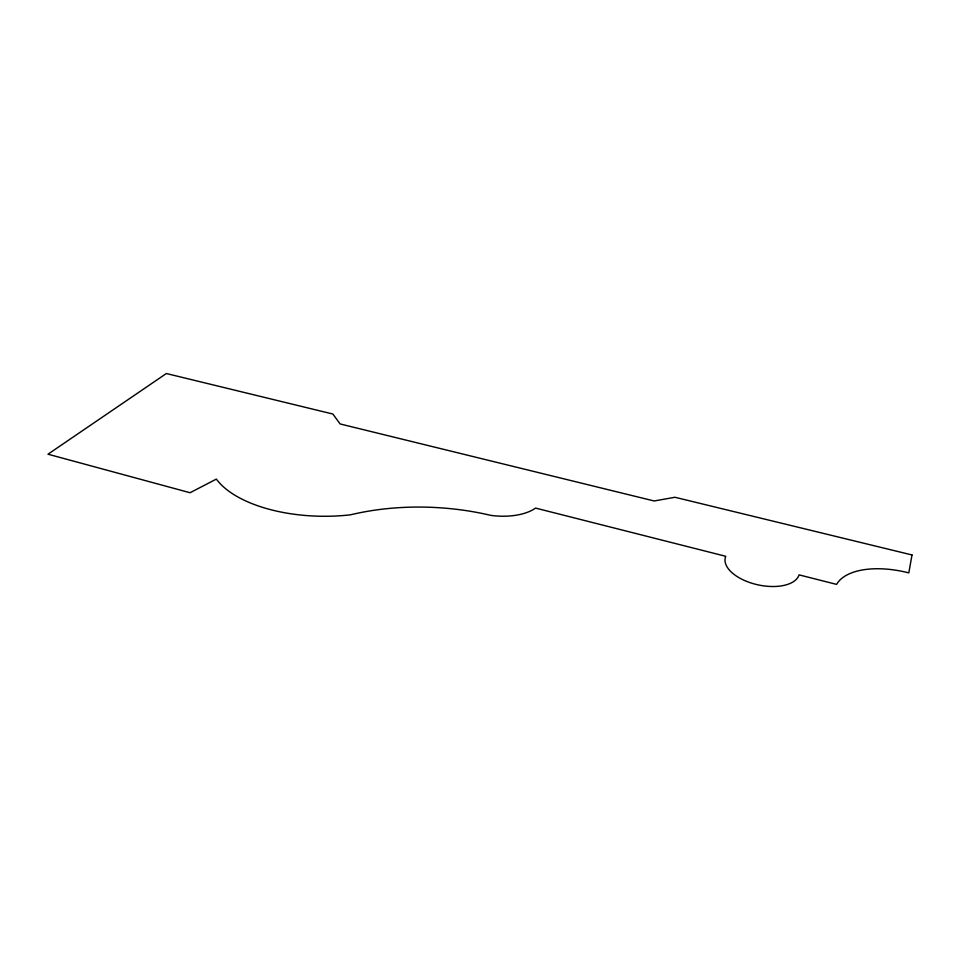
<?xml version="1.0" encoding="UTF-8"?>
<svg xmlns="http://www.w3.org/2000/svg" width="960" height="960" viewBox="0 0 960 960"><rect width="100%" height="100%" fill="white"/><g stroke="black" fill="none" stroke-linecap="round" stroke-linejoin="round"><path stroke-width="1.44" d="M912 554.952L908.808 572.892A70.14 34.992 15.7 0 0 836.58 584.388L799.044 574.872A37.884 19.32 12.2 0 1 755.604 584.292A37.884 19.32 12.2 0 1 725.76 556.296L535.584 508.092A45.96 23.064 5.1 0 1 490.92 515.388A187.008 108.792 3.4 0 0 350.556 514.8A112.32 54.276 0.8 0 1 216.36 479.088L190.056 492.732L48 454.2L166.356 373.524L332.868 414.036L340.116 423.948L654.156 500.976L674.928 497.268L912 554.952"/></g></svg>
